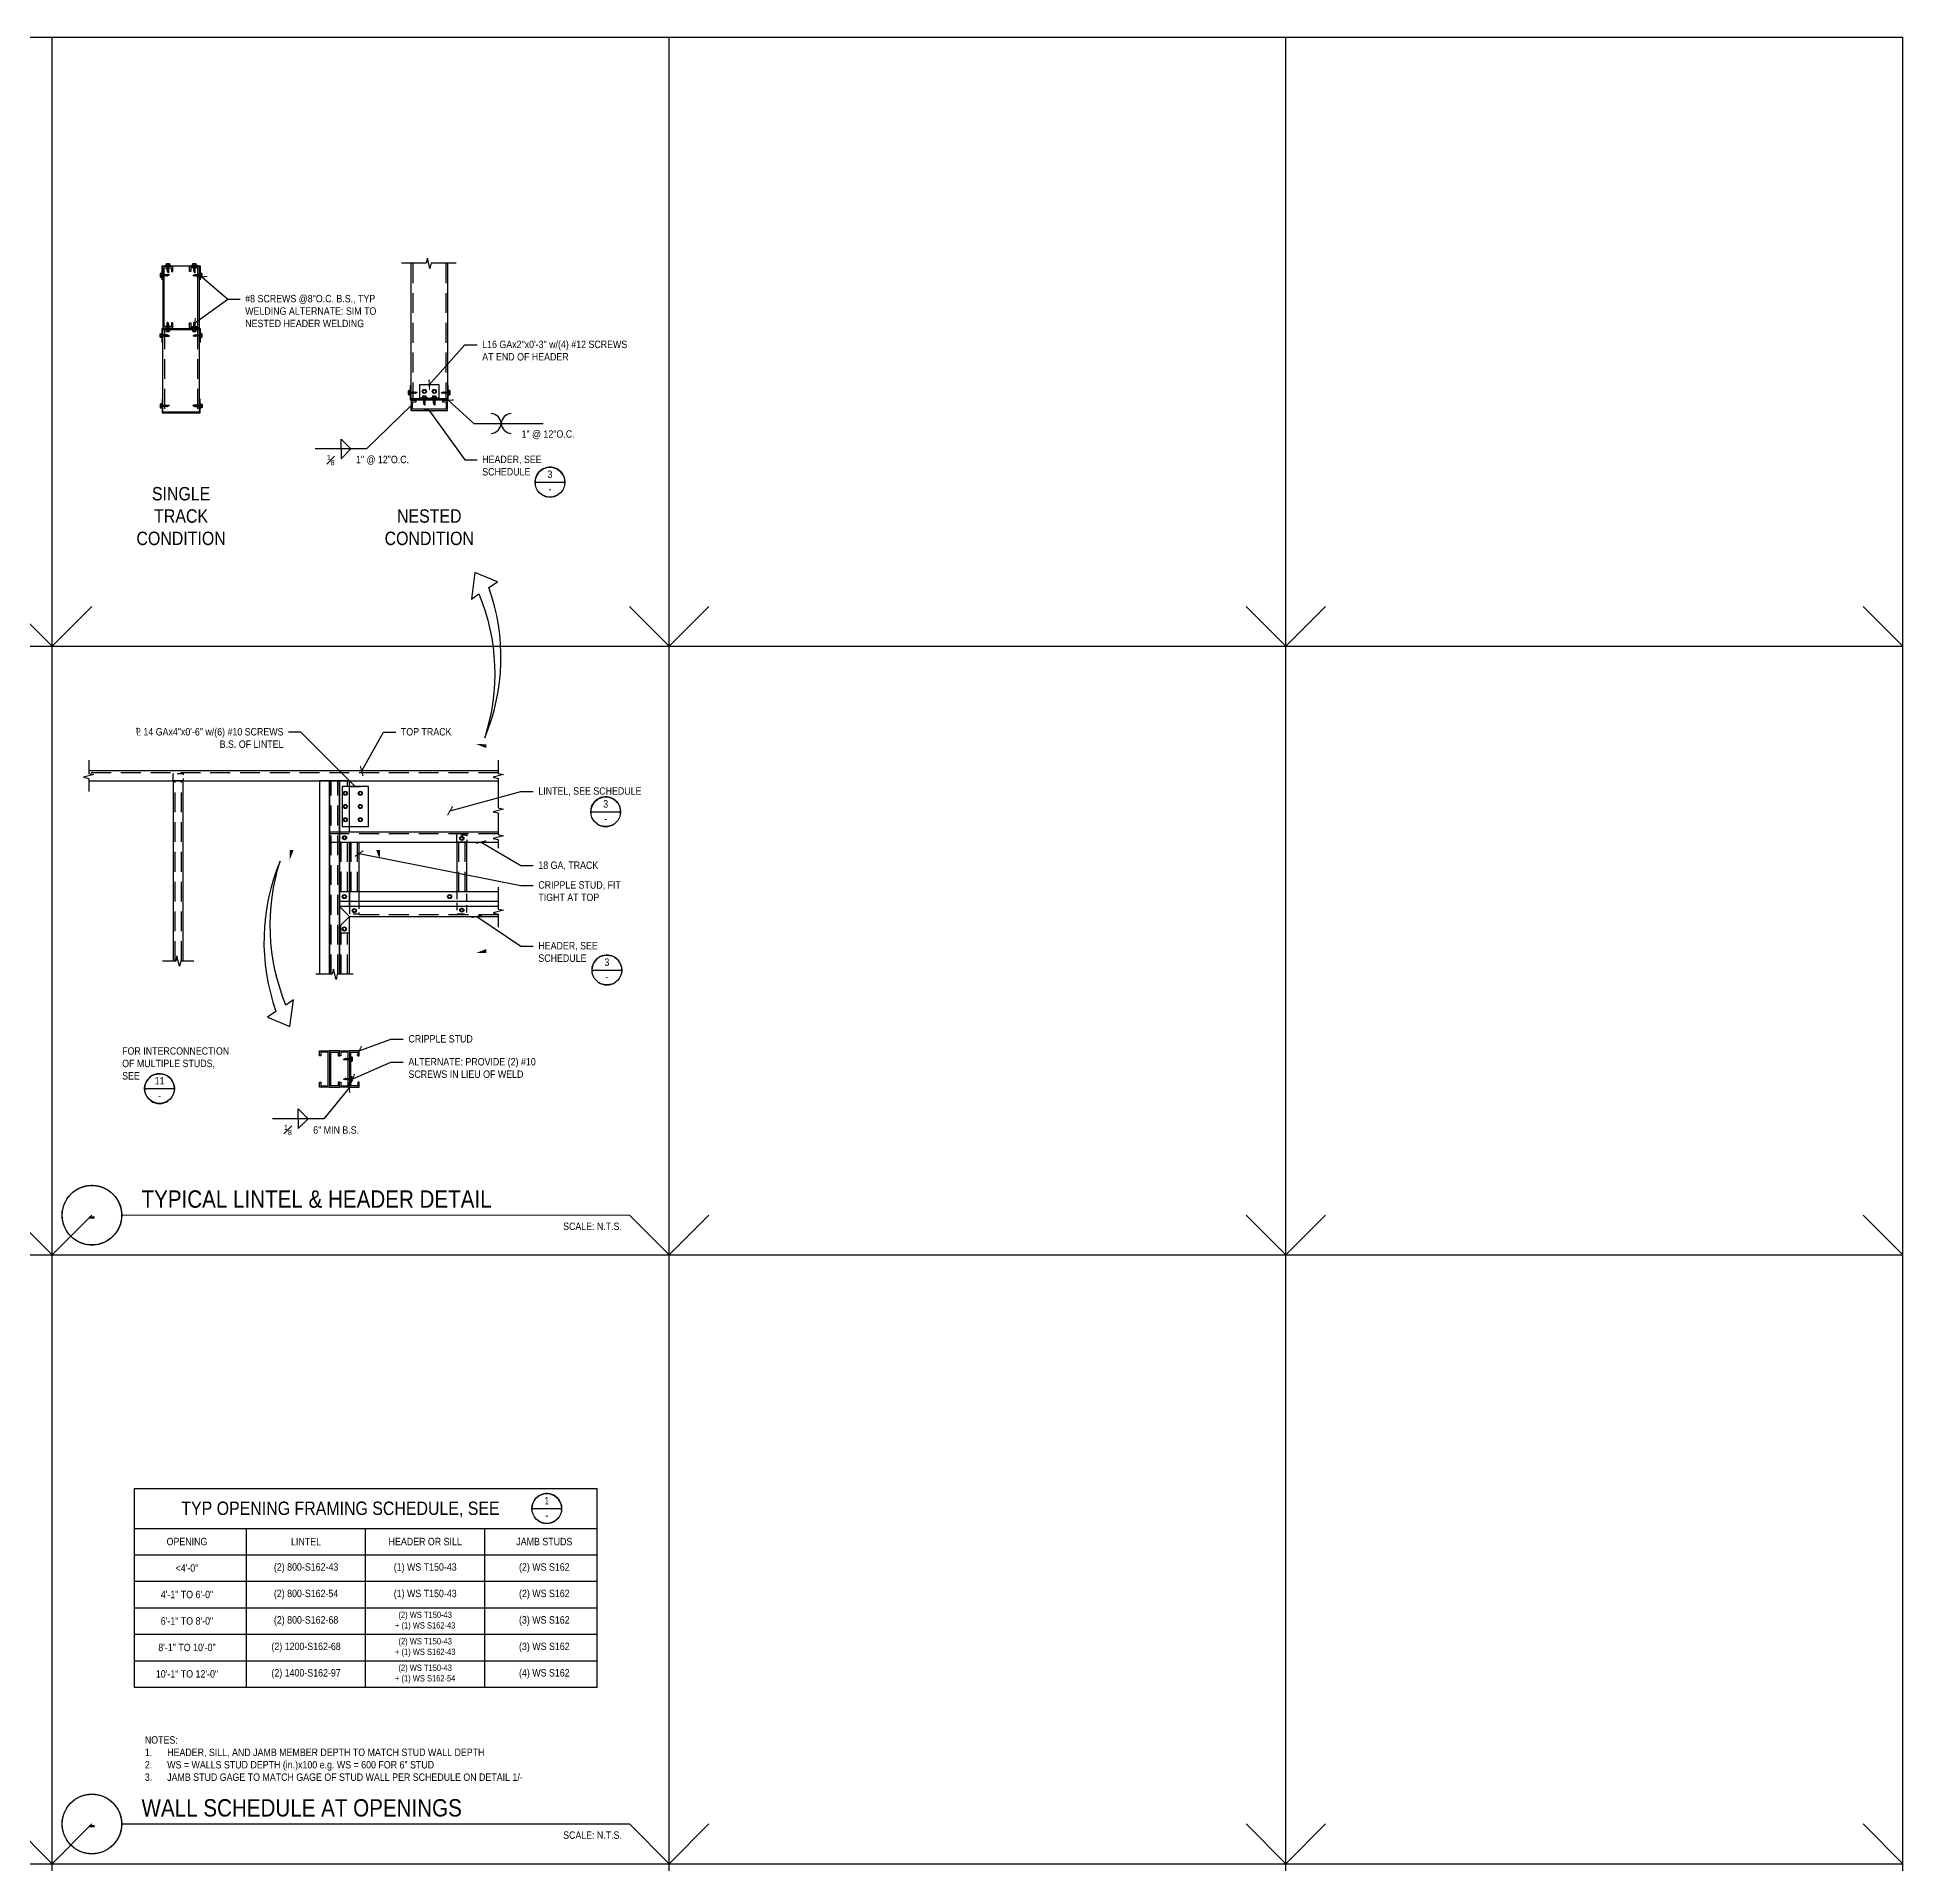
# Model space of a CAD drawing. Header units: inches. Extents: x -16404 to 14624, y -1591 to 16152.
# Drawn here: x -13789.5 to -13507.7, y 5436 to 5712 of the extents above; entities that cross this region are included whole.
import ezdxf
from ezdxf.enums import TextEntityAlignment as Align

# ---------------------------------------------------------------- set-up
doc = ezdxf.new("R2010")
doc.units = ezdxf.units.IN
doc.header["$LTSCALE"] = 24
doc.header["$MEASUREMENT"] = 0
for name, pattern in [('DASHED2', [0.375, 0.25, -0.125]), ('HIDDEN2', [0.1875, 0.125, -0.0625]), ('HIDDEN4', [0.09375, 0.0625, -0.03125])]:
    doc.linetypes.add(name, pattern=pattern)
doc.layers.get('0').update_dxf_attribs({"linetype": 'CONTINUOUS'})
for name, color, linetype in [('S-ANNO-DIMS', 2, 'CONTINUOUS'), ('S-ANNO-NOTE', 4, 'CONTINUOUS'), ('S-BREAK', 2, 'CONTINUOUS'), ('S-NAIL', 2, 'CONTINUOUS'), ('S-SIMPSON', 2, 'CONTINUOUS'), ('S-STEEL', 4, 'CONTINUOUS')]:
    doc.layers.add(name, color=color, linetype=linetype)
doc.layers.add('S-ANNO-GRID-NONPLOT', color=251, linetype='CONTINUOUS', plot=False)
doc.styles.add('Arial', font='arial.ttf', dxfattribs={"width": 0.85})
doc.dimstyles.new('DIM-12$7', dxfattribs={"dimscale": 12, "dimtxt": 0.09375, "dimasz": 0.125, "dimexe": 0.0625, "dimexo": 0.0625, "dimgap": 0.0625, "dimtad": 1, "dimdec": 4, "dimzin": 11, "dimdsep": 46, "dimlunit": 4, "dimtxsty": 'Arial', "dimblk": 'ARCHTICK', "dimcen": 0.125, "dimclrd": 256, "dimclre": 256, "dimclrt": 4, "dimadec": 0, "dimazin": 0, "dimtfac": 0.75, "dimtdec": 4, "dimtofl": 0, "dimtmove": 0, "dimatfit": 3, "dimldrblk": 'ARCHTICK', "dimfxl": 1, "dimfrac": 1, "dimtolj": 1, "dimtzin": 11, "dimarcsym": 0})

# ---------------------------------------------------------------- blocks, each defined once
blk = doc.blocks.new('no8x3-4 Sht Mtl Screw')
at = {"color": 2}
for p, q in [((-0.28, 0.22), (-0.28, 0.06)), ((0.2, 0.3), (-0.2, 0.3)), ((-0.12, 0.06), (-0.12, 0.22)), ((-0.09, -0.75), (-0.09, 0)), ((0.09, 0), (0.09, -1.06)), ((0.12, 0.22), (0.12, 0.06)), ((0.28, 0.06), (0.28, 0.22)), ((0.13, -0.35), (-0.13, -0.21)), ((0.13, -0.47), (-0.13, -0.33)), ((0.13, -0.58), (-0.13, -0.45)), ((0.13, -0.71), (-0.13, -0.57)), ((0.13, -0.83), (-0.13, -0.69)), ((0.13, -0.23), (-0.12, -0.1)), ((0, -1.01), (-0.08, -0.84)), ((0.09, -1.06), (0.07, -1.06))]:
    blk.add_line(p, q, dxfattribs=at)
blk.add_lwpolyline([(0.41, 0.06), (0.41, 0), (-0.41, 0), (-0.41, 0.06)], close=True, dxfattribs=at)
for centre, radius, start, end in [((-0.2, 0.22), 0.0799, 90, 180), ((-0.21, 0.15), 0.114, 37.8476, 125.9208), ((0, 0.06), 0.2, 53.1301, 126.8699), ((0.21, 0.15), 0.114, 54.0792, 142.1524), ((0.2, 0.22), 0.0799, 0, 90), ((0.08, -0.76), 0.176, 174.7974, 205.0321), ((0.08, -0.97), 0.0903, 205.7938, 275.8226)]:
    blk.add_arc(centre, radius, start, end, dxfattribs=at)
blk = doc.blocks.new('_ARCHTICK')
at = {"color": 0, "linetype": 'ByBlock', "const_width": 0.15}
blk.add_lwpolyline([(-0.5, -0.5), (0.5, 0.5)], dxfattribs=at)
blk = doc.blocks.new('BBL2C')
at = {"linetype": 'Continuous'}
blk.add_line((-0.187, 0), (0.188, 0), dxfattribs=at)
for start, end in [(0.0901, 186.6524), (359.0534, 0.0901), (234.899, 305.101), (353.3476, 359.0534)]:
    blk.add_arc((0, 0), 0.188, start, end)
at = {"style": 'Arial', "width": 0.85}
for tag, p in [('NO.', (0, 0.052)), ('SSX.X.X', (0, -0.133))]:
    blk.add_attdef(tag, text='', height=0.0938, dxfattribs=at).set_placement(p, align=Align.CENTER)
blk = doc.blocks.new('*U335')
at = {"const_width": 0.188}
for points in [[(-4.5, 0, -1), (4.5, 0, 3.732051)], [(-4.5, 0, 1), (4.5, 0, -3.732051)]]:
    blk.add_lwpolyline(points, format="xyb", dxfattribs=at)
blk.add_lwpolyline([(4.5, 0), (81.21, 0)], dxfattribs=at)
blk.add_circle((0, 0), 4.5)
at = {"style": 'Arial', "width": 0.85}
for tag, p in [('DWG_TITLE_1', (7.5, 6.19)), ('DWG_TITLE_2', (7.5, 2.44))]:
    blk.add_attdef(tag, text='', height=2.62, dxfattribs=at).set_placement(p, align=Align.MIDDLE_LEFT)
blk.add_attdef('#', text='', height=3, dxfattribs=at).set_placement((0, 0), align=Align.MIDDLE_CENTER)
blk.add_attdef('SCALE', text='', height=1.12, dxfattribs=at).set_placement((80.08, -1.12), align=Align.TOP_RIGHT)
blk = doc.blocks.new('Se_24x36_DETAILS_GRID')
for p, q in [((0, 23), (7.767, 23)), ((0, 15.333), (0, 23)), ((7.767, 23), (15.535, 23)), ((7.767, 15.333), (7.767, 23)), ((15.535, 23), (23.302, 23)), ((15.535, 15.333), (15.535, 23)), ((23.302, 23), (31.07, 23)), ((23.302, 15.333), (23.302, 23)), ((31.07, 15.333), (31.07, 23)), ((0, 15.333), (0.5, 15.833)), ((7.767, 15.333), (8.267, 15.833)), ((15.535, 15.333), (16.035, 15.833)), ((23.302, 15.333), (23.802, 15.833)), ((0, 15.333), (7.767, 15.333)), ((0, 7.667), (0, 15.333)), ((7.767, 15.333), (15.535, 15.333)), ((7.767, 7.667), (7.767, 15.333)), ((15.535, 15.333), (23.302, 15.333)), ((15.535, 7.667), (15.535, 15.333)), ((23.302, 15.333), (31.07, 15.333)), ((23.302, 7.667), (23.302, 15.333)), ((31.07, 7.667), (31.07, 15.333)), ((0, 7.667), (0.5, 8.167)), ((7.767, 7.667), (8.267, 8.167)), ((15.535, 7.667), (16.035, 8.167)), ((23.302, 7.667), (23.802, 8.167)), ((0, 7.667), (7.767, 7.667)), ((0, 0), (0, 7.667)), ((7.767, 7.667), (15.535, 7.667)), ((7.767, 0), (7.767, 7.667)), ((15.535, 7.667), (23.302, 7.667)), ((15.535, 0), (15.535, 7.667)), ((23.302, 7.667), (31.07, 7.667)), ((23.302, 0), (23.302, 7.667)), ((31.07, 0), (31.07, 7.667)), ((0, 0), (0.5, 0.5)), ((7.767, 0), (8.267, 0.5)), ((15.535, 0), (16.035, 0.5)), ((23.302, 0), (23.802, 0.5)), ((0, 0), (7.767, 0)), ((7.767, 0), (15.535, 0)), ((15.535, 0), (23.302, 0)), ((23.302, 0), (31.07, 0))]:
    blk.add_line(p, q)
at = {"linetype": 'DASHED2', "ltscale": 0.5}
for p, q in [((7.767, 15.333), (7.267, 15.833)), ((15.535, 15.333), (15.035, 15.833)), ((23.302, 15.333), (22.802, 15.833)), ((31.07, 15.333), (30.57, 15.833)), ((7.767, 7.667), (7.267, 8.167)), ((15.535, 7.667), (15.035, 8.167)), ((23.302, 7.667), (22.802, 8.167)), ((31.07, 7.667), (30.57, 8.167)), ((7.767, 0), (7.267, 0.5)), ((15.535, 0), (15.035, 0.5)), ((23.302, 0), (22.802, 0.5)), ((31.07, 0), (30.57, 0.5))]:
    blk.add_line(p, q, dxfattribs=at)

msp = doc.modelspace()

# ---------------------------------------------------------------- linework, layer by layer
at = {"layer": 'S-ANNO-NOTE', "color": 4}
for p, q in [((-13774.93064, 5486.67317), (-13704.93064, 5486.67317)), ((-13757.93064, 5482.67317), (-13757.93064, 5486.67317)), ((-13739.93064, 5482.67317), (-13739.93064, 5486.67317)), ((-13721.93064, 5482.67317), (-13721.93064, 5486.67317)), ((-13774.93064, 5482.67317), (-13704.93064, 5482.67317))]:
    msp.add_line(p, q, dxfattribs=at)
at = {"layer": 'S-ANNO-NOTE', "color": 2}
for p, q in [((-13757.93064, 5462.67317), (-13757.93064, 5482.67317)), ((-13739.93064, 5462.67317), (-13739.93064, 5482.67317)), ((-13721.93064, 5462.67317), (-13721.93064, 5482.67317)), ((-13774.93064, 5478.67317), (-13704.93064, 5478.67317)), ((-13774.93064, 5474.67317), (-13704.93064, 5474.67317)), ((-13774.93064, 5470.67317), (-13704.93064, 5470.67317)), ((-13774.93064, 5466.67317), (-13704.93064, 5466.67317))]:
    msp.add_line(p, q, dxfattribs=at)
at = {"layer": 'S-ANNO-NOTE'}
for points in [[(-13743.65411, 5649.79564), (-13743.65411, 5651.29564), (-13742.15411, 5649.79564)], [(-13743.65411, 5649.79564), (-13743.65411, 5648.29564), (-13742.15411, 5649.79564)], [(-13750.12135, 5548.57605), (-13750.12135, 5550.07605), (-13748.62135, 5548.57605)], [(-13750.12135, 5548.57605), (-13750.12135, 5547.07605), (-13748.62135, 5548.57605)]]:
    msp.add_lwpolyline(points, dxfattribs=at)
at = {"layer": 'S-ANNO-NOTE', "color": 2}
for points in [[(-13722.80762, 5627.89322, -0.176920721), (-13721.94109, 5606.13887, 0.187141442), (-13721.30208, 5628.86093), (-13720.03074, 5629.7341), (-13723.40861, 5631.11277), (-13723.95745, 5627.11035)], [(-13751.97359, 5565.75482, -0.176920721), (-13752.84012, 5587.50917, 0.187141442), (-13753.47913, 5564.78711), (-13754.75047, 5563.91394), (-13751.3726, 5562.53527), (-13750.82376, 5566.53769)]]:
    msp.add_lwpolyline(points, format="xyb", close=True, dxfattribs=at)
at = {"layer": 'S-ANNO-NOTE'}
for points in [[(-13721.68884, 5602.87436, 0, 0, 0), (-13721.68884, 5604.90237, 0.5625, 0.5625, 0), (-13721.73864, 5604.90237, 0.5625, 0, 0), (-13723.19192, 5605.18362, 0, 0, 0)], [(-13749.09251, 5589.20479, 0, 0, 0), (-13751.12052, 5589.20479, 0.5625, 0.5625, 0), (-13751.12052, 5589.155, 0.5625, 0, 0), (-13751.40177, 5587.70172, 0, 0, 0)], [(-13740.06306, 5589.20479, 0, 0, 0), (-13738.03505, 5589.20479, 0.5625, 0.5625, 0), (-13738.03505, 5589.155, 0.5625, 0, 0), (-13737.7538, 5587.70172, 0, 0, 0)], [(-13721.68884, 5575.94807, 0, 0, 0), (-13721.68884, 5573.92005, 0.5625, 0.5625, 0), (-13721.73864, 5573.92005, 0.5625, 0, 0), (-13723.19192, 5573.6388, 0, 0, 0)]]:
    msp.add_lwpolyline(points, format="xyseb", dxfattribs=at)
at = {"layer": 'S-ANNO-NOTE', "color": 6}
msp.add_lwpolyline([(-13704.93064, 5462.67317), (-13704.93064, 5492.67317), (-13774.93064, 5492.67317), (-13774.93064, 5462.67317)], close=True, dxfattribs=at)
at = {"layer": 'S-ANNO-NOTE', "color": 4}
for centre in [(-13712.07442, 5644.77554), (-13703.65696, 5594.97108), (-13703.47568, 5571.05188), (-13771.07444, 5553.12883), (-13712.5629, 5489.67317)]:
    msp.add_circle(centre, 2.25, dxfattribs=at)
at = {"layer": 'S-ANNO-NOTE'}
for centre, start, end in [((-13721.05744, 5653.53908), 3.7722975, 86.2277025), ((-13717.84567, 5653.53908), 93.7722975, 176.2277025), ((-13721.05744, 5653.75085), 273.7722975, 356.2277025), ((-13717.84567, 5653.75085), 183.7722975, 266.2277025)]:
    msp.add_arc(centre, 1.60937, start, end, dxfattribs=at)
at = {"layer": 'S-BREAK'}
for points in [[(-13726.2672, 5677.84401), (-13730.01687, 5677.84401), (-13730.20616, 5677.06565), (-13730.58473, 5678.62236), (-13730.77402, 5677.84401), (-13734.52369, 5677.84401)], [(-13781.78261, 5602.73865), (-13781.78261, 5600.76257), (-13781.00426, 5600.57328), (-13782.56096, 5600.19471), (-13781.78261, 5600.00542), (-13781.78261, 5598.02934)], [(-13719.90208, 5602.73865), (-13719.90208, 5600.76257), (-13719.12373, 5600.57328), (-13720.68043, 5600.19471), (-13719.90208, 5600.00542), (-13719.90208, 5598.02934)], [(-13719.90208, 5599.01738), (-13719.90208, 5595.54621), (-13719.12373, 5595.35692), (-13720.68043, 5594.97835), (-13719.90208, 5594.78906), (-13719.90208, 5593.48865)], [(-13719.90208, 5593.48865), (-13719.90208, 5591.51257), (-13719.12373, 5591.32328), (-13720.68043, 5590.94471), (-13719.90208, 5590.75542), (-13719.90208, 5589.45501)], [(-13719.90208, 5583.5668), (-13719.90208, 5580.26257), (-13719.12373, 5580.07328), (-13720.68043, 5579.69471), (-13719.90208, 5579.50542), (-13719.90208, 5577.52934)], [(-13765.89512, 5572.40068), (-13767.8712, 5572.40068), (-13768.06049, 5571.62233), (-13768.43907, 5573.17903), (-13768.62835, 5572.40068), (-13770.60443, 5572.40068)], [(-13741.79805, 5570.40068), (-13744.21461, 5570.40068), (-13744.4039, 5569.62233), (-13744.78247, 5571.17903), (-13744.97176, 5570.40068), (-13747.46081, 5570.40068)]]:
    msp.add_lwpolyline(points, dxfattribs=at)
at = {"layer": 'S-SIMPSON', "color": 1}
for points in [[(-13731.18605, 5658.69703), (-13731.30566, 5658.48986), (-13731.18605, 5658.28268), (-13730.94683, 5658.28268), (-13730.82722, 5658.48986), (-13730.94683, 5658.69703)], [(-13729.68605, 5658.69703), (-13729.80566, 5658.48986), (-13729.68605, 5658.28268), (-13729.44683, 5658.28268), (-13729.32722, 5658.48986), (-13729.44683, 5658.69703)], [(-13743.12664, 5597.96615), (-13743.24625, 5597.75897), (-13743.12664, 5597.5518), (-13742.88742, 5597.5518), (-13742.7678, 5597.75897), (-13742.88742, 5597.96615)], [(-13743.12664, 5595.96615), (-13743.24625, 5595.75897), (-13743.12664, 5595.5518), (-13742.88742, 5595.5518), (-13742.7678, 5595.75897), (-13742.88742, 5595.96615)], [(-13740.86062, 5597.96615), (-13740.98024, 5597.75897), (-13740.86062, 5597.5518), (-13740.6214, 5597.5518), (-13740.50179, 5597.75897), (-13740.6214, 5597.96615)], [(-13740.86062, 5595.96615), (-13740.98024, 5595.75897), (-13740.86062, 5595.5518), (-13740.6214, 5595.5518), (-13740.50179, 5595.75897), (-13740.6214, 5595.96615)], [(-13743.12664, 5593.96615), (-13743.24625, 5593.75897), (-13743.12664, 5593.5518), (-13742.88742, 5593.5518), (-13742.7678, 5593.75897), (-13742.88742, 5593.96615)], [(-13740.86062, 5593.96615), (-13740.98024, 5593.75897), (-13740.86062, 5593.5518), (-13740.6214, 5593.5518), (-13740.50179, 5593.75897), (-13740.6214, 5593.96615)], [(-13743.24269, 5591.24489), (-13743.3623, 5591.03771), (-13743.24269, 5590.83054), (-13743.00347, 5590.83054), (-13742.88386, 5591.03771), (-13743.00347, 5591.24489)], [(-13725.51716, 5591.15349), (-13725.63677, 5590.94631), (-13725.51716, 5590.73914), (-13725.27794, 5590.73914), (-13725.15832, 5590.94631), (-13725.27794, 5591.15349)], [(-13743.27025, 5582.35812), (-13743.38986, 5582.15095), (-13743.27025, 5581.94377), (-13743.03102, 5581.94377), (-13742.91141, 5582.15095), (-13743.03102, 5582.35812)], [(-13727.36022, 5582.35812), (-13727.47983, 5582.15095), (-13727.36022, 5581.94377), (-13727.121, 5581.94377), (-13727.00138, 5582.15095), (-13727.121, 5582.35812)], [(-13741.76235, 5580.23704), (-13741.88196, 5580.02987), (-13741.76235, 5579.82269), (-13741.52312, 5579.82269), (-13741.40351, 5580.02987), (-13741.52312, 5580.23704)], [(-13725.51716, 5580.31042), (-13725.63677, 5580.10325), (-13725.51716, 5579.89608), (-13725.27794, 5579.89608), (-13725.15832, 5580.10325), (-13725.27794, 5580.31042)], [(-13743.27025, 5577.45626), (-13743.38986, 5577.24908), (-13743.27025, 5577.04191), (-13743.03102, 5577.04191), (-13742.91141, 5577.24908), (-13743.03102, 5577.45626)]]:
    msp.add_lwpolyline(points, close=True, dxfattribs=at)
for centre in [(-13731.06644, 5658.48986), (-13729.56644, 5658.48986), (-13743.00703, 5597.75897), (-13743.00703, 5595.75897), (-13740.74101, 5597.75897), (-13740.74101, 5595.75897), (-13743.00703, 5593.75897), (-13740.74101, 5593.75897), (-13743.12308, 5591.03771), (-13725.39755, 5590.94631), (-13743.15064, 5582.15095), (-13727.24061, 5582.15095), (-13741.64274, 5580.02987), (-13725.39755, 5580.10325), (-13743.15064, 5577.24908)]:
    msp.add_circle(centre, 0.30754, dxfattribs=at)
at = {"layer": 'S-STEEL', "linetype": 'HIDDEN2'}
for p, q in [((-13732.80394, 5677.84402), (-13732.80394, 5657.36486)), ((-13727.82894, 5677.844), (-13727.82894, 5657.36486)), ((-13770.30395, 5667.86486), (-13770.30395, 5655.36488)), ((-13765.32895, 5667.86486), (-13765.32895, 5655.36488)), ((-13719.90208, 5600.87149), (-13781.7826, 5600.87149)), ((-13768.73728, 5572.40068), (-13768.73728, 5599.63399)), ((-13767.76228, 5572.40068), (-13767.76228, 5599.63399)), ((-13745.13024, 5570.4007), (-13745.13024, 5599.634)), ((-13744.15524, 5570.4007), (-13744.15524, 5599.634)), ((-13742.65524, 5598.75897), (-13742.65524, 5599.63399)), ((-13719.90208, 5591.62149), (-13745.39274, 5591.62149)), ((-13743.63024, 5582.88399), (-13743.63024, 5590.38399)), ((-13742.65524, 5582.88399), (-13742.65524, 5590.38399)), ((-13742.13024, 5582.88399), (-13742.13024, 5590.38399)), ((-13741.15524, 5582.88399), (-13741.15524, 5590.38399)), ((-13725.86774, 5582.88399), (-13725.86774, 5590.38399)), ((-13724.89274, 5582.88399), (-13724.89274, 5590.38399)), ((-13719.90208, 5579.39649), (-13742.39274, 5579.39649)), ((-13743.63024, 5570.40069), (-13743.63024, 5576.6624)), ((-13742.65524, 5570.40069), (-13742.65524, 5576.6624))]:
    msp.add_line(p, q, dxfattribs=at)
at = {"layer": 'S-STEEL', "color": 2}
for p, q in [((-13719.90209, 5601.13399), (-13781.7826, 5601.13399)), ((-13781.7826, 5599.63399), (-13719.90207, 5599.63399)), ((-13719.90209, 5591.88399), (-13745.39274, 5591.88399)), ((-13745.39274, 5590.38399), (-13719.90207, 5590.38399)), ((-13719.90209, 5582.88399), (-13743.89274, 5582.88399)), ((-13719.90209, 5581.38399), (-13743.89274, 5581.38399)), ((-13719.90209, 5580.63399), (-13743.89274, 5580.63399)), ((-13742.39274, 5579.13399), (-13743.89274, 5580.63399)), ((-13742.39274, 5579.13399), (-13743.73291, 5577.79381)), ((-13742.39274, 5579.13399), (-13719.90207, 5579.13399)), ((-13743.73291, 5577.79381), (-13743.73291, 5576.6624)), ((-13743.73291, 5576.6624), (-13742.39274, 5576.6624))]:
    msp.add_line(p, q, dxfattribs=at)
at = {"layer": 'S-STEEL'}
for points in [[(-13770.69145, 5675.36488), (-13770.69145, 5677.48988), (-13764.94145, 5677.48988), (-13764.94145, 5675.36488)], [(-13770.69145, 5665.86486), (-13770.69145, 5667.98986), (-13764.94145, 5667.98986), (-13764.94145, 5665.86486)], [(-13770.69145, 5657.36488), (-13770.69145, 5655.23988), (-13764.94145, 5655.23988), (-13764.94145, 5657.36488)], [(-13733.19144, 5659.36486), (-13733.19144, 5657.23986), (-13727.44144, 5657.23986), (-13727.44144, 5659.36486)]]:
    msp.add_lwpolyline(points, dxfattribs=at)
at = {"layer": 'S-STEEL', "color": 2}
for points in [[(-13770.36645, 5668.31486), (-13770.36645, 5677.16488), (-13769.26645, 5677.16488), (-13769.26645, 5676.61488), (-13769.06645, 5676.61488), (-13769.06645, 5677.36488), (-13770.56645, 5677.36488), (-13770.56645, 5668.11486), (-13769.06645, 5668.11486), (-13769.06645, 5668.86486), (-13769.26645, 5668.86486), (-13769.26645, 5668.31486)], [(-13765.26645, 5668.31486), (-13765.26645, 5677.16488), (-13766.36645, 5677.16488), (-13766.36645, 5676.61488), (-13766.56645, 5676.61488), (-13766.56645, 5677.36488), (-13765.06645, 5677.36488), (-13765.06645, 5668.11486), (-13766.56645, 5668.11486), (-13766.56645, 5668.86486), (-13766.36645, 5668.86486), (-13766.36645, 5668.31486)], [(-13765.06645, 5667.86486), (-13765.06645, 5655.36488), (-13770.56645, 5655.36488), (-13770.56645, 5667.86486)], [(-13731.81644, 5657.48986), (-13728.81644, 5657.48986), (-13728.81644, 5659.48986), (-13731.81644, 5659.48986)], [(-13731.81644, 5657.48986), (-13728.81644, 5657.48986), (-13728.81644, 5657.36486), (-13731.81644, 5657.36486)], [(-13727.76644, 5655.81486), (-13732.86644, 5655.81486), (-13732.86644, 5656.91486), (-13732.31644, 5656.91486), (-13732.31644, 5657.11486), (-13733.06644, 5657.11486), (-13733.06644, 5655.61486), (-13727.56644, 5655.61486), (-13727.56644, 5657.11486), (-13728.31644, 5657.11486), (-13728.31644, 5656.91486), (-13727.76644, 5656.91486)], [(-13743.48958, 5592.75897), (-13739.48958, 5592.75897), (-13739.48958, 5598.75897), (-13743.48958, 5598.75897)], [(-13745.59274, 5553.53656), (-13745.59274, 5558.63656), (-13746.69274, 5558.63656), (-13746.69274, 5558.08656), (-13746.89274, 5558.08656), (-13746.89274, 5558.83656), (-13745.39274, 5558.83656), (-13745.39274, 5553.33656), (-13746.89274, 5553.33656), (-13746.89274, 5554.08656), (-13746.69274, 5554.08656), (-13746.69274, 5553.53656)], [(-13745.19274, 5553.53656), (-13745.19274, 5558.63656), (-13744.09274, 5558.63656), (-13744.09274, 5558.08656), (-13743.89274, 5558.08656), (-13743.89274, 5558.83656), (-13745.39274, 5558.83656), (-13745.39274, 5553.33656), (-13743.89274, 5553.33656), (-13743.89274, 5554.08656), (-13744.09274, 5554.08656), (-13744.09274, 5553.53656)], [(-13742.59274, 5553.53656), (-13742.59274, 5558.63656), (-13743.69274, 5558.63656), (-13743.69274, 5558.08656), (-13743.89274, 5558.08656), (-13743.89274, 5558.83656), (-13742.39274, 5558.83656), (-13742.39274, 5553.33656), (-13743.89274, 5553.33656), (-13743.89274, 5554.08656), (-13743.69274, 5554.08656), (-13743.69274, 5553.53656)], [(-13742.19274, 5553.53656), (-13742.19274, 5558.63656), (-13741.09274, 5558.63656), (-13741.09274, 5558.08656), (-13740.89274, 5558.08656), (-13740.89274, 5558.83656), (-13742.39274, 5558.83656), (-13742.39274, 5553.33656), (-13740.89274, 5553.33656), (-13740.89274, 5554.08656), (-13741.09274, 5554.08656), (-13741.09274, 5553.53656)]]:
    msp.add_lwpolyline(points, close=True, dxfattribs=at)
for points in [[(-13727.56644, 5677.844), (-13727.56644, 5657.36486), (-13733.06644, 5657.36486), (-13733.06644, 5677.84402)], [(-13767.49978, 5572.40069), (-13767.49978, 5599.63399), (-13768.99978, 5599.63399), (-13768.99978, 5572.40067)], [(-13745.39274, 5570.4007), (-13745.39274, 5599.63399), (-13746.89274, 5599.63399), (-13746.89274, 5570.40068)], [(-13743.89274, 5570.40071), (-13743.89274, 5599.634), (-13745.39274, 5599.634), (-13745.39274, 5570.40069)], [(-13742.39274, 5598.75897), (-13742.39274, 5599.63399), (-13743.89274, 5599.63399), (-13743.89274, 5570.40068)], [(-13742.39274, 5580.63399), (-13742.39274, 5590.38399)], [(-13742.39274, 5590.38399), (-13742.39274, 5580.63399)], [(-13740.89274, 5580.63401), (-13740.89274, 5590.38399)], [(-13724.63024, 5582.88399), (-13724.63024, 5590.38399), (-13726.13024, 5590.38399), (-13726.13024, 5582.88399)], [(-13742.39274, 5570.4007), (-13742.39274, 5579.13399)]]:
    msp.add_lwpolyline(points, dxfattribs=at)
at = {"layer": 'S-STEEL', "linetype": 'HIDDEN4', "ltscale": 0.75, "flags": 128}
for points in [[(-13768.99978, 5599.63401), (-13768.99978, 5600.74286), (-13767.49978, 5600.74286), (-13767.49978, 5599.63399)], [(-13726.13024, 5590.38401), (-13726.13024, 5591.49286), (-13724.63024, 5591.49286), (-13724.63024, 5590.38399)], [(-13726.13024, 5582.88399), (-13726.13024, 5579.52514), (-13724.63024, 5579.52514), (-13724.63024, 5582.88399)], [(-13742.39274, 5580.63399), (-13742.39274, 5579.52514), (-13740.89274, 5579.52514), (-13740.89274, 5580.63401)]]:
    msp.add_lwpolyline(points, dxfattribs=at)
at = {"layer": 'S-STEEL', "ltscale": 0.75, "flags": 128}
msp.add_lwpolyline([(-13742.39274, 5591.88399), (-13742.39274, 5598.75897)], dxfattribs=at)

# ---------------------------------------------------------------- block references
at = {"layer": 'S-ANNO-GRID-NONPLOT', "xscale": 12, "yscale": 12, "zscale": 12}
for p in [(-13880.50433, 5436), (-13880.50433, 5160)]:
    msp.add_blockref('Se_24x36_DETAILS_GRID', p, dxfattribs=at)
at = {"layer": 'S-ANNO-NOTE', "color": 4, "xscale": 12, "yscale": 12, "zscale": 12}
for p, values in [((-13712.07442, 5644.77554), {'NO.': '3', 'SSX.X.X': '-'}), ((-13703.65696, 5594.97108), {'NO.': '3', 'SSX.X.X': '-'}), ((-13703.47568, 5571.05188), {'NO.': '3', 'SSX.X.X': '-'}), ((-13771.07444, 5553.12883), {'NO.': '11', 'SSX.X.X': '-'}), ((-13712.5629, 5489.67317), {'NO.': '1', 'SSX.X.X': '-'})]:
    msp.add_blockref('BBL2C', p, dxfattribs=at).add_auto_attribs(values)
at = {"layer": 'S-ANNO-NOTE'}
for p, values in [((-13781.29524, 5534), {'#': '-', 'DWG_TITLE_2': 'TYPICAL LINTEL & HEADER DETAIL', 'SCALE': 'SCALE: N.T.S.'}), ((-13781.29524, 5442), {'#': '-', 'DWG_TITLE_2': 'WALL SCHEDULE AT OPENINGS', 'SCALE': 'SCALE: N.T.S.'})]:
    msp.add_blockref('*U335', p, dxfattribs=at).add_auto_attribs(values)
at = {"layer": 'S-NAIL'}
for p in [(-13769.81645, 5677.48988), (-13765.81645, 5677.48988), (-13731.06644, 5657.48986), (-13729.56644, 5657.48986)]:
    msp.add_blockref('no8x3-4 Sht Mtl Screw', p, dxfattribs=at)
for p, rotation in [((-13770.69145, 5676.05034), 90), ((-13764.94145, 5676.05034), 270), ((-13769.81645, 5667.86486), 180), ((-13765.81645, 5667.86486), 180), ((-13764.94145, 5666.92736), 270), ((-13733.19144, 5658.30236), 90), ((-13727.44144, 5658.30236), 270), ((-13770.69145, 5656.30238), 90), ((-13742.19274, 5557.58656), 270), ((-13742.19274, 5554.58656), 270)]:
    msp.add_blockref('no8x3-4 Sht Mtl Screw', p, dxfattribs=dict(at, rotation=rotation))
at = {"layer": 'S-NAIL', "xscale": -1}
for p, rotation in [((-13770.69145, 5666.92736), 90), ((-13764.94145, 5656.30238), 270)]:
    msp.add_blockref('no8x3-4 Sht Mtl Screw', p, dxfattribs=dict(at, rotation=rotation))

# ---------------------------------------------------------------- texts
at = {"layer": 'S-ANNO-NOTE', "color": 4, "style": 'Arial'}
for s, insert, char_height, width, attachment_point in [('#8 SCREWS @8"O.C. B.S., TYP WELDING ALTERNATE: SIM TO NESTED HEADER WELDING', (-13758.12686, 5673.07314), 1.125, 20.1033913, 1), ('L16 GAx2"x0\'-3" w/(4) #12 SCREWS AT END OF HEADER', (-13722.314, 5666.16087), 1.125, 22.5039397, 1), ('1" @ 12"O.C.', (-13716.37229, 5651.9377), 1.125, 12.6638708, 4), ('\\A1;{\\H0.7x;\\S1#8;}', (-13744.61449, 5648.896), 1.125, 3.6570708, 3), ('1" @ 12"O.C.', (-13741.39031, 5648.08838), 1.125, 12.6638708, 4), ('HEADER, SEE SCHEDULE', (-13722.314, 5648.78252), 1.125, 13.9915079, 1), ('{\\fISOCPEUR|b0|i0|c0|p34;⅊} 14 GAx4"x0\'-6" w/(6) #10 SCREWS B.S. OF LINTEL', (-13752.34276, 5607.61822), 1.125, 22.5302798, 3), ('TOP TRACK', (-13734.60062, 5607.61822), 1.125, 22.5039397, 1), ('LINTEL, SEE SCHEDULE', (-13713.83431, 5598.66689), 1.125, 14.8365668, 1), ('18 GA, TRACK', (-13713.83431, 5587.45417), 1.125, 22.5039397, 1), ('CRIPPLE STUD, FIT TIGHT AT TOP', (-13713.83431, 5584.47228), 1.125, 16.125187, 1), ('HEADER, SEE SCHEDULE', (-13713.83431, 5575.28667), 1.125, 14.2534147, 1), ('FOR INTERCONNECTION OF MULTIPLE STUDS, SEE', (-13776.72437, 5559.37548), 1.125, 16.7031401, 1), ('CRIPPLE STUD', (-13733.46031, 5561.21701), 1.125, 22.5039397, 1), ('ALTERNATE: PROVIDE (2) #10 SCREWS IN LIEU OF WELD', (-13733.46031, 5557.75104), 1.125, 22.5039397, 1), ('\\A1;{\\H0.7x;\\S1#8;}', (-13751.08173, 5547.67641), 1.125, 3.6570708, 3), ('6" MIN B.S.', (-13747.85755, 5546.86879), 1.125, 12.6638708, 4), ('OPENING', (-13766.93064, 5484.67317), 1.125, 18.0467956, 5), ('LINTEL', (-13748.93064, 5484.67317), 1.125, 18.0467956, 5), ('HEADER OR SILL', (-13730.93064, 5484.67317), 1.125, 10.9064203, 5), ('JAMB STUDS', (-13712.93064, 5484.67317), 1.125, 18.0467956, 5), ('<4\'-0"', (-13766.93064, 5480.67317), 1.125, 18.0467956, 5), ('(2) 800-S162-43', (-13748.93064, 5480.67317), 1.125, 18.0467956, 5), ('(1) WS T150-43', (-13730.93064, 5480.67317), 1.125, 18.0467956, 5), ('(2) WS S162', (-13712.93064, 5480.67317), 1.125, 18.0467956, 5), ('4\'-1" TO 6\'-0"', (-13766.93064, 5476.67317), 1.125, 18.0467956, 5), ('(2) 800-S162-54', (-13748.93064, 5476.67317), 1.125, 18.0467956, 5), ('(1) WS T150-43', (-13730.93064, 5476.67317), 1.125, 18.0467956, 5), ('(2) WS S162', (-13712.93064, 5476.67317), 1.125, 18.0467956, 5), ('(2) WS T150-43\\P+ (1) WS S162-43', (-13730.93064, 5472.67317), 0.95625, 15.3397763, 5), ('6\'-1" TO 8\'-0"', (-13766.93064, 5472.67317), 1.125, 18.0467956, 5), ('(2) 800-S162-68', (-13748.93064, 5472.67317), 1.125, 18.0467956, 5), ('(3) WS S162', (-13712.93064, 5472.67317), 1.125, 18.0467956, 5), ('8\'-1" TO 10\'-0"', (-13766.93064, 5468.67317), 1.125, 18.0467956, 5), ('(2) 1200-S162-68', (-13748.93064, 5468.67317), 1.125, 18.0467956, 5), ('(2) WS T150-43\\P+ (1) WS S162-43', (-13730.93064, 5468.67317), 0.95625, 15.3397763, 5), ('(3) WS S162', (-13712.93064, 5468.67317), 1.125, 18.0467956, 5), ('(2) WS T150-43\\P+ (1) WS S162-54', (-13730.93064, 5464.67317), 0.95625, 15.3397763, 5), ('10\'-1" TO 12\'-0"', (-13766.93064, 5464.67317), 1.125, 18.0467956, 5), ('(2) 1400-S162-97', (-13748.93064, 5464.67317), 1.125, 18.0467956, 5), ('(4) WS S162', (-13712.93064, 5464.67317), 1.125, 18.0467956, 5)]:
    msp.add_mtext(s, dxfattribs=dict(at, insert=insert, char_height=char_height, width=width, attachment_point=attachment_point))
at = {"layer": 'S-ANNO-NOTE', "color": 6, "char_height": 2.025, "style": 'Arial'}
for s, insert, width, attachment_point in [('SINGLE TRACK CONDITION', (-13767.81645, 5635.23988), 11.9086671, 8), ('NESTED CONDITION', (-13730.31644, 5635.23988), 11.9086671, 8), ('TYP OPENING FRAMING SCHEDULE, SEE', (-13743.73455, 5489.52317), 66.5960617, 5)]:
    msp.add_mtext(s, dxfattribs=dict(at, insert=insert, width=width, attachment_point=attachment_point))
at = {"layer": 'S-ANNO-NOTE', "insert": (-13773.29524, 5448.5), "char_height": 1.125, "width": 68.9394393, "attachment_point": 7, "style": 'Arial'}
msp.add_mtext('NOTES:\\P\\pi-3.375,l3.375,t3.375;1.^IHEADER, SILL, AND JAMB MEMBER DEPTH TO MATCH STUD WALL DEPTH\\P2.^IWS = WALLS STUD DEPTH (in.)x100 e.g. WS = 600 FOR 6" STUD\\P3.^IJAMB STUD GAGE TO MATCH GAGE OF STUD WALL PER SCHEDULE ON DETAIL 1/-', dxfattribs=at)

# ---------------------------------------------------------------- leaders
at = {"layer": 'S-ANNO-DIMS'}
for points in [[(-13764.66175, 5675.79752), (-13760.76886, 5672.44749), (-13758.90427, 5672.44749)], [(-13765.77568, 5668.78849), (-13760.76886, 5672.44749), (-13758.90427, 5672.44749)], [(-13730.31644, 5659.48986), (-13724.956, 5665.53522), (-13723.09141, 5665.53522)], [(-13733.06644, 5656.36486), (-13739.78437, 5649.79564), (-13747.55948, 5649.79564)], [(-13730.31644, 5655.61486), (-13724.956, 5648.15687), (-13723.09141, 5648.15687)], [(-13727.43833, 5657.154), (-13723.56928, 5653.64496), (-13713.08096, 5653.64496)], [(-13741.48958, 5598.75897), (-13749.70076, 5606.99257), (-13751.56535, 5606.99257)], [(-13740.52905, 5601.13399), (-13737.24261, 5606.99257), (-13735.37802, 5606.99257)], [(-13727.17081, 5595.11654), (-13716.47631, 5598.04124), (-13714.61172, 5598.04124)], [(-13722.49716, 5590.38399), (-13716.47631, 5586.82852), (-13714.61172, 5586.82852)], [(-13740.89274, 5588.65683), (-13716.47631, 5583.84663), (-13714.61172, 5583.84663)], [(-13723.13622, 5579.13399), (-13716.47631, 5574.66102), (-13714.61172, 5574.66102)], [(-13740.89274, 5558.83656), (-13736.1023, 5560.59136), (-13734.23771, 5560.59136)], [(-13741.88963, 5554.59), (-13736.1023, 5557.1254), (-13734.23771, 5557.1254)], [(-13742.40562, 5553.26954), (-13746.2516, 5548.57605), (-13754.02672, 5548.57605)]]:
    msp.add_leader(points, dimstyle='DIM-12$7', override={"dimasz": 0.09375}, dxfattribs=at)

doc.saveas('drawing.dxf')
